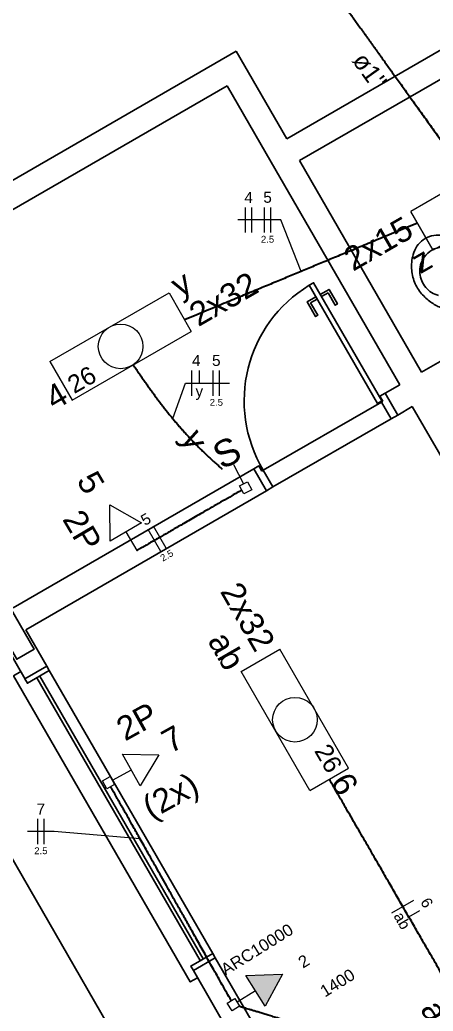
# Model space of a CAD drawing. Extents: x 175 to 700, y 53 to 250.
# Drawn here: x 355.23 to 357.68, y 189.65 to 195.54 of the extents above; entities that cross this region are included whole.
import ezdxf

# ---------------------------------------------------------------- set-up
doc = ezdxf.new("R2010")
doc.units = 0
doc.header["$LTSCALE"] = 2
for name, color, linetype in [('A-PARED', 5, 'CONTINUOUS'), ('A-PAREDE', 5, 'CONTINUOUS'), ('A-PISOS', 2, 'CONTINUOUS'), ('A-PORTA', 3, 'CONTINUOUS'), ('A-SOLEIRA', 1, 'CONTINUOUS'), ('ARQ-ALV-CORTE', 5, 'CONTINUOUS'), ('ARQ-ESQ-VISTA1', 2, 'CONTINUOUS')]:
    doc.layers.add(name, color=color, linetype=linetype)
for name, color, linetype, lineweight in [('EL-Condutos', 4, 'CONTINUOUS', 30), ('EL-Fios', 9, 'CONTINUOUS', 20), ('EL-Textos condutos', 7, 'CONTINUOUS', 20), ('EL-Textos fios', 7, 'CONTINUOUS', 20), ('EL-Textos pontos', 5, 'CONTINUOUS', 20), ('P-SIMBOL', 5, 'CONTINUOUS', 20)]:
    doc.layers.add(name, color=color, linetype=linetype, lineweight=lineweight)
doc.styles.add('Arial', font='arial.ttf')

msp = doc.modelspace()

# ---------------------------------------------------------------- hatches: boundary and pattern name
at = {"layer": 'P-SIMBOL', "linetype": 'Continuous'}
msp.add_hatch(color=256, dxfattribs=at).paths.add_polyline_path([(356.6849704266922, 189.6833600361878), (356.7868704266921, 189.8744100361878), (356.5704704266921, 189.8671100361878)])

# ---------------------------------------------------------------- linework, layer by layer
at = {"layer": 'A-PARED', "color": 251}
for p, q in [((356.513349952141, 195.3551252236547), (354.088478821545, 193.955125223654)), ((356.513349952141, 195.3551252236547), (356.8133499521412, 194.8355099813841)), ((356.4584461415734, 195.150221413087), (354.163478821545, 193.8252214130864)), ((356.4584461415734, 195.150221413087), (356.7209461415734, 194.6955580761002)), ((356.7209461415734, 194.6955580761002), (357.4834461415739, 193.3748693353291)), ((357.5584461415739, 193.2449655247615), (358.3584461415747, 191.8593248787065)), ((356.6174207377895, 192.874869335329), (355.1884788215455, 192.0498693353285)), ((356.6174207377896, 192.8748693353289), (356.6924207377896, 192.7449655247613)), ((356.6924207377896, 192.7449655247614), (355.2634788215455, 191.9199655247609)), ((354.7835750109779, 192.4511833074093, -0.8482481057770173), (355.2598250109779, 191.6262941103053)), ((355.2634788215455, 191.9199655247609), (355.3884788215456, 191.7034591738148))]:
    msp.add_line(p, q, dxfattribs=at)
at = {"layer": 'A-PAREDE', "color": 251}
for p, q in [((355.3884788215456, 191.7034591738148), (355.2585750109782, 191.6284591738151)), ((355.2585750109787, 191.6284591738151), (355.3884788215462, 191.7034591738152)), ((355.3884788215462, 191.7034591738152), (355.2585750446913, 191.6284591932791)), ((356.3884788215463, 189.9714083662464), (356.2585750109788, 189.8964083662464)), ((356.258575010979, 189.8964083662466), (356.3884788215465, 189.9714083662465)), ((356.3884788215466, 189.9714083662466), (356.2585750446918, 189.8964083857105)), ((356.6647288215461, 189.4929293306545), (356.3884788215464, 189.9714083662465)), ((356.5348281677218, 189.4179311532012), (356.2585750109745, 189.8964083662438))]:
    msp.add_line(p, q, dxfattribs=at)
msp.add_lwpolyline([(355.0099314174381, 192.0911225108009), (355.2099314174383, 191.7447123492872), (355.3138544658923, 191.8047123492873), (355.1138544658922, 192.151122510801)], close=True, dxfattribs=at)
at = {"layer": 'A-PISOS', "color": 251}
msp.add_line((351.6389604799933, 196.6978170879392), (360.1139597426077, 182.0186860680633), dxfattribs=at)
at = {"layer": 'A-PORTA', "color": 251}
msp.add_lwpolyline([(356.665231626922, 192.8620584461964), (356.6477316269221, 192.8923693353288), (356.6174207377896, 192.8748693353289), (356.6924207377897, 192.7449655247612), (356.7313918809599, 192.7674655247612), (356.6738918809599, 192.8670584461964)], close=True, dxfattribs=at)
msp.add_arc((357.3640754575226, 193.2788429667006, 0.01999853387215667), 0.8036913964225638, 121.3267521911492, 210.8215878056311, dxfattribs=at)
at = {"layer": 'A-SOLEIRA', "color": 251}
msp.add_lwpolyline([(357.3753724580253, 193.2720584461966), (357.4328724580253, 193.1724655247615), (356.7313918809599, 192.7674655247612), (356.6738918809599, 192.8670584461964)], close=True, dxfattribs=at)
at = {"layer": 'ARQ-ALV-CORTE', "color": 251}
for p, q in [((358.2422918683852, 195.6605099813845), (356.8133499521412, 194.8355099813841)), ((358.3172918683845, 195.5306061708163), (356.8883499521412, 194.7056061708164)), ((356.8883499521412, 194.7056061708164), (357.6133499521416, 193.4498693353291)), ((359.0422918683848, 194.2748693353291), (357.6133499521416, 193.4498693353291)), ((357.4834461415739, 193.3748693353291), (357.3968436011955, 193.3248693353291)), ((357.3968436011954, 193.3248693353291), (357.4718436011955, 193.1949655247615)), ((357.4328724580253, 193.1724655247615), (357.3753724580251, 193.2720584461967)), ((357.5584461415739, 193.2449655247615), (357.4718436011955, 193.1949655247615))]:
    msp.add_line(p, q, dxfattribs=at)
msp.add_lwpolyline([(357.7258260232793, 193.8335047738707, -0.0619901801674602), (357.6678811595507, 193.8658682218864, -0.0678677703915061), (357.6138286006674, 193.9154900001513, -0.0864797340666548), (357.5720965498598, 193.9837720324541, -0.0851655839274491), (357.5541801976563, 194.0658040647568, -0.0982978911514562), (357.5677756964794, 194.1602559700406, -0.1820041131381664), (357.6353782368579, 194.2431649353845, -0.1820041131381664), (357.7409807772364, 194.2602559700407, -0.0982978911514562)], format="xyb", dxfattribs=at)
for points in [[(357.377202585044, 193.2788885732158), (356.972202585044, 193.9803691502813), (356.9462218229304, 193.9653691502811), (357.3512218229307, 193.2638885732159)], [(357.058673728214, 193.9205967369215), (357.0197025850437, 193.8980967369215), (357.0122025850437, 193.9110871179783), (357.0641641092708, 193.9410871179783), (357.1141641092709, 193.8544845775999), (357.101173728214, 193.8469845775999)], [(356.9547506797597, 193.8605967369214), (356.9937218229301, 193.8830967369215), (356.9862218229301, 193.8960871179782), (356.9342602987031, 193.8660871179782), (356.984260298703, 193.7794845775998), (356.9972506797599, 193.7869845775998)], [(357.384032712063, 193.2770584461967), (357.3665327120631, 193.3073693353291), (357.3968436011954, 193.3248693353291), (357.4718436011955, 193.1949655247615), (357.4328724580253, 193.1724655247615), (357.3753724580251, 193.2720584461967)]]:
    msp.add_lwpolyline(points, close=True, dxfattribs=at)
for centre, radius, start, end in [((357.7519166579024, 194.0449394691018), 0.1504484182784873, 120.690277197895, 144.4675932771406), ((357.7487773158135, 194.0431269691018), 0.1504484182784868, 95.5324067228893, 119.3097228021427), ((357.7525587292101, 194.0467489491635), 0.1499306848555203, 145.1729346772659, 184.0143728561453), ((357.7573644481239, 194.0517029439735), 0.1551397979923658, 185.7154785537283, 219.7211838312424), ((357.7466993947586, 194.0440790370035), 0.1420677415161175, 220.1049243266848, 257.0143166299905)]:
    msp.add_arc(centre, radius, start, end, dxfattribs=at)
at = {"layer": 'ARQ-ESQ-VISTA1', "color": 251}
for p, q in [((356.2999088088131, 189.9549134617042), (355.3299387565735, 191.6350200353932)), ((356.3172293168891, 189.9649134617043), (355.3472592646491, 191.6450200353932)), ((356.3734771982969, 189.9973881911765), (355.4034788215462, 191.6774784117015))]:
    msp.add_line(p, q, dxfattribs=at)
for points in [[(355.4034788215462, 191.6774784117015), (355.3884788215462, 191.7034591738152), (355.2585750428231, 191.6284591922006), (355.2735750428233, 191.602478430087)], [(356.3884796080697, 189.9714088203458), (356.3734796080696, 189.9973895824594), (356.2435758293467, 189.9223896008448), (356.2585758293467, 189.8964088387313)]]:
    msp.add_lwpolyline(points, close=True, dxfattribs=at)
msp.add_lwpolyline([(355.2335742581681, 191.671760009369), (355.1902755316275, 191.6467614779452), (356.2402728541022, 189.8281065841279), (356.2835742581692, 189.8531066614223)], dxfattribs=at)
at = {"layer": 'EL-Condutos', "linetype": 'Continuous'}
for points in [[(356.5075630907446, 196.5281197381871), (356.5658207870991, 196.4469383104623), (356.6209574975746, 196.370105991054), (356.6732180458655, 196.2972816306556), (356.7228472556661, 196.2281240799608), (356.770089950671, 196.1622921896632), (356.8151909545745, 196.0994448104564), (356.8583950910711, 196.0392407930338), (356.8999471838551, 195.981338988089), (356.9400920566211, 195.9253982463158), (356.9790745330633, 195.8710774184075), (357.0171394368763, 195.8180353550578), (357.0545315917543, 195.7659309069603), (357.091495821392, 195.7144229248085), (357.1282769494835, 195.663170259296), (357.1651197997235, 195.6118317611164), (357.2022691958061, 195.5600662809632), (357.239969961426, 195.50753266953), (357.2784669202777, 195.4538897775104), (357.3180048960551, 195.3987964555979), (357.358828712453, 195.3419115544862), (357.4011831931659, 195.2828939248688), (357.4453131618881, 195.2214024174392), (357.4914634423139, 195.1570958828911), (357.5398788581379, 195.0896331719179), (357.5908042330542, 195.0186731352134), (357.6444843907575, 194.943874623471), (357.7011641549423, 194.8648964873843), (357.7610883493028, 194.7813975776469), (357.8245017975333, 194.6930367449524), (357.8916493233286, 194.5994728399943)], [(357.5895105317798, 194.3348448840362), (357.530810050338, 194.3104491995288), (357.4747132069913, 194.2871355897768), (357.4210340212264, 194.2648267637262), (357.3695865125303, 194.243445430323), (357.32018470039, 194.2229142985132), (357.2726426042926, 194.203156077243), (357.2267742437249, 194.1840934754584), (357.1823936381739, 194.1656492021054), (357.1393148071268, 194.1477459661301), (357.0973517700702, 194.1303064764784), (357.0563185464914, 194.1132534420966), (357.0160291558772, 194.0965095719305), (356.9762976177146, 194.0799975749264), (356.9369379514906, 194.0636401600301), (356.8977641766921, 194.0473600361878), (356.8585903128062, 194.0310799123454), (356.8192303793198, 194.0147224974492), (356.7794983957199, 193.998210500445), (356.7392083814934, 193.9814666302789), (356.6981743561275, 193.9644135958971), (356.656210339109, 193.9469741062454), (356.6131303499247, 193.9290708702701), (356.5687484080619, 193.9106265969171), (356.5228785330074, 193.8915639951325), (356.4753347442482, 193.8718057738623), (356.4259310612713, 193.8512746420526), (356.3744815035636, 193.8298933086494), (356.3208000906122, 193.8075844825987), (356.2647008419042, 193.7842708728467), (356.2059977769261, 193.7598751883393)], [(355.9016808859539, 193.4928258893636), (355.9165823613146, 193.4710624702447), (355.931448884694, 193.4494431924296), (355.9463043622427, 193.4279609872155), (355.9611727001118, 193.4066087858997), (355.9760778044517, 193.3853795197795), (355.9910435814137, 193.3642661201522), (356.0060939371483, 193.343261518315), (356.0212527778066, 193.3223586455654), (356.0365440095393, 193.3015504332006), (356.0519915384972, 193.2808298125178), (356.0676192708312, 193.2601897148144), (356.083451112692, 193.2396230713877), (356.0995109702308, 193.2191228135351), (356.1158227495981, 193.1986818725536), (356.1324103569449, 193.1782931797408), (356.1492976984219, 193.1579496663938), (356.1665086801802, 193.13764426381), (356.1840672083703, 193.1173699032866), (356.2019971891432, 193.0971195161211), (356.2203225286498, 193.0768860336105), (356.2390671330409, 193.0566623870524), (356.2582549084673, 193.0364415077439), (356.2779097610797, 193.0162163269823), (356.2980555970294, 192.9959797760651), (356.3187163224666, 192.9757247862893), (356.3399158435427, 192.9554442889524), (356.3616780664082, 192.9351312153517), (356.3840268972142, 192.9147784967844), (356.4069862421112, 192.8943790645478), (356.4305800072503, 192.8739258499393)], [(356.5464934623252, 192.7496960878537), (356.4879454980269, 192.7159125681075), (356.4331823886937, 192.6843128637971), (356.3820778052579, 192.6548240709388), (356.3345054186511, 192.6273732855489), (356.2903388998053, 192.6018876036437), (356.2494519196523, 192.5782941212395), (356.2117181491241, 192.5565199343525), (356.1770112591523, 192.5364921389992), (356.1452049206691, 192.5181378311956), (356.1161728046061, 192.5013841069583), (356.0897885818953, 192.4861580623033), (356.0659259234685, 192.4723867932471), (356.0444585002577, 192.4599973958059), (356.0252599831947, 192.448916965996), (356.0082040432113, 192.4390725998337), (355.9931643512396, 192.4303913933353), (355.980014578211, 192.422800442517), (355.968628395058, 192.4162268433953), (355.9588794727119, 192.4105976919862), (355.9506414821049, 192.4058400843062), (355.9437880941687, 192.4018811163716), (355.9381929798353, 192.3986478841986), (355.9337298100367, 192.3960674838035), (355.9302722557044, 192.3940670112026), (355.9276939877705, 192.3925735624122), (355.9258686771668, 192.3915142334486), (355.9246699948253, 192.390816120328), (355.9239716116779, 192.3904063190668), (355.9236471986561, 192.3902119256813), (355.9235704266921, 192.3901600361878)], [(356.4830034297685, 189.7176597819236), (356.4306352286123, 189.8106839801455), (356.3808365863707, 189.8991435981981), (356.3335429188969, 189.9831533782137), (356.2886896420446, 190.0628280623243), (356.2462121716668, 190.1382823926623), (356.2060459236172, 190.2096311113597), (356.1681263137492, 190.2769889605487), (356.1323887579163, 190.3404706823616), (356.0987686719716, 190.4001910189305), (356.0672014717686, 190.4562647123875), (356.0376225731609, 190.5088065048649), (356.0099673920018, 190.5579311384949), (355.9841713441448, 190.6037533554095), (355.9601698454431, 190.6463878977411), (355.9378983117504, 190.6859495076217), (355.9172921589198, 190.7225529271836), (355.8982868028049, 190.7563128985589), (355.8808176592593, 190.7873441638799), (355.8648201441359, 190.8157614652787), (355.8502296732886, 190.8416795448873), (355.8369816625705, 190.8652131448382), (355.8250115278352, 190.8864770072634), (355.814254684936, 190.9055858742952), (355.8046465497264, 190.9226544880656), (355.7961225380598, 190.9377975907069), (355.7886180657895, 190.9511299243512), (355.7820685487688, 190.9627662311308), (355.7764094028516, 190.9728212531778), (355.7715760438909, 190.9814097326243), (355.7675038877403, 190.9886464116027)], [(357.9200833778152, 189.5522686886722), (357.8833331439881, 189.6159200386064), (357.848291788725, 189.6766116362497), (357.8148372561071, 189.7345548856438), (357.7828474902162, 189.7899611908306), (357.7522004351337, 189.8430419558521), (357.7227740349409, 189.8940085847501), (357.6944462337195, 189.9430724815666), (357.6670949755509, 189.9904450503433), (357.6405982045164, 190.0363376951223), (357.6148338646979, 190.0809618199453), (357.5896799001764, 190.1245288288543), (357.5650142550336, 190.1672501258911), (357.5407148733509, 190.2093371150977), (357.51665969921, 190.251001200516), (357.4927266766921, 190.2924537861878), (357.4687937498788, 190.3339062761549), (357.4447388628516, 190.3755700744594), (357.4204399596919, 190.4176565851431), (357.3957749844812, 190.4603772122479), (357.370621881301, 190.5039433598157), (357.3448585942327, 190.5485664318882), (357.318363067358, 190.5944578325076), (357.291013244758, 190.6418289657156), (357.2626870705145, 190.6908912355541), (357.2332624887088, 190.7418560460651), (357.2026174434225, 190.7949348012903), (357.170629878737, 190.8503389052718), (357.1371777387337, 190.9082797620513), (357.1021389674943, 190.9689687756708), (357.0653915091002, 191.0326173501722)], [(357.9363013194921, 189.2562792681877), (357.8359151093944, 189.2867689654414), (357.7403071670506, 189.3158073882911), (357.6493609769032, 189.3434299253036), (357.562960023394, 189.3696719650454), (357.4809877909653, 189.3945688960833), (357.403327764059, 189.4181561069838), (357.3298634271172, 189.4404689863137), (357.2604782645819, 189.4615429226395), (357.1950557608955, 189.4814133045279), (357.1334794004997, 189.5001155205456), (357.0756326678368, 189.5176849592593), (357.0213990473486, 189.5341570092355), (356.9706620234774, 189.5495670590408), (356.9233050806654, 189.5639504972421), (356.8792117033545, 189.5773427124058), (356.8382653759866, 189.5897790930987), (356.800349583004, 189.6012950278874), (356.7653478088488, 189.6119259053386), (356.7331435379629, 189.6217071140188), (356.7036202547886, 189.6306740424947), (356.6766614437677, 189.6388620793331), (356.6521505893425, 189.6463066131004), (356.629971175955, 189.6530430323635), (356.6100066880472, 189.6591067256889), (356.5921406100613, 189.6645330816433), (356.5762564264393, 189.6693574887933), (356.5622376216232, 189.6736153357055), (356.5499676800553, 189.6773420109467), (356.5393300861774, 189.6805729030835), (356.5302083244317, 189.6833434006824)]]:
    msp.add_spline(points, degree=3, dxfattribs=at)
at = {"layer": 'EL-Fios'}
for p, q in [((356.5677704266921, 194.2782600361878), (356.5677704266921, 194.4282600361878)), ((356.6052704266922, 194.2782600361878), (356.6052704266922, 194.4282600361878)), ((356.6802704266921, 194.2782600361878), (356.6802704266921, 194.4282600361878)), ((356.7177704266921, 194.2782600361878), (356.7177704266921, 194.4282600361878)), ((356.2492704266922, 193.3095100361878), (356.2492704266922, 193.4595100361878)), ((356.2941704266921, 193.3845100361877), (356.2941704266921, 193.4595100361878)), ((356.3765204266921, 193.3095100361878), (356.3765204266921, 193.4595100361878)), ((356.4140204266921, 193.3095100361878), (356.4140204266921, 193.4595100361878)), ((356.0649704266921, 192.3852100361878), (355.9899704266921, 192.5151100361878)), ((356.0974204266921, 192.4039600361878), (356.0224204266922, 192.5338600361877)), ((355.3346704266921, 190.6465600361878), (355.3346704266921, 190.7965600361877)), ((355.372170426692, 190.6465600361878), (355.372170426692, 190.7965600361877)), ((357.4371704266921, 190.2387100361878), (357.5670704266921, 190.3137100361878)), ((357.5376204266921, 190.2147100361878), (357.6025704266922, 190.2522100361878))]:
    msp.add_line(p, q, dxfattribs=at)
at = {"layer": 'EL-Textos fios'}
for p, q in [((356.7774204266921, 194.3532600361877), (356.5233204266922, 194.3532600361877)), ((356.8977704266921, 194.0473600361878), (356.7774204266921, 194.3532600361877)), ((356.1361704266922, 193.1737100361878), (356.2117704266921, 193.3845100361877)), ((356.2117704266921, 193.3845100361877), (356.4736704266921, 193.3845100361877)), ((355.4318204266922, 190.7215600361878), (355.2750204266921, 190.7215600361878)), ((355.9420704266921, 190.6785100361878), (355.4318204266922, 190.7215600361878))]:
    msp.add_line(p, q, dxfattribs=at)
at = {"layer": 'P-SIMBOL'}
for p, q in [((358.2555704266921, 194.8111100361878), (357.5489204266921, 194.4031100361878)), ((358.3880704266921, 194.5816100361878), (357.6814204266921, 194.1736100361877)), ((357.6814204266921, 194.1736100361877), (357.5489204266921, 194.4031100361878)), ((355.4074204266922, 193.5131100361878), (356.1140704266921, 193.9211100361877)), ((356.1140704266921, 193.9211100361877), (356.2465704266922, 193.6916100361878)), ((355.5399204266921, 193.2836100361878), (356.2465704266922, 193.6916100361878)), ((355.4074204266922, 193.5131100361878), (355.5399204266921, 193.2836100361878)), ((356.4978204266921, 192.9003600361877), (356.556970426692, 192.7863600361877)), ((356.5334704266921, 192.7741100361877), (356.5805204266921, 192.7985600361878)), ((356.557870426692, 192.7270600361877), (356.5334704266921, 192.7741100361877)), ((356.604970426692, 192.7514600361878), (356.557870426692, 192.7270600361877)), ((356.5805204266921, 192.7985600361878), (356.604970426692, 192.7514600361878)), ((355.765270426692, 192.4454600361878), (355.7633204266922, 192.6619100361877)), ((355.7633204266922, 192.6619100361877), (355.9517704266921, 192.5554100361877)), ((355.9517704266921, 192.5554100361877), (355.765270426692, 192.4454600361878)), ((355.8585204266922, 192.5004100361878), (355.9235704266921, 192.3901600361878)), ((356.5428704266922, 191.6726600361878), (356.7723704266921, 191.8051600361877)), ((357.1803704266921, 191.0985100361878), (356.7723704266921, 191.8051600361877)), ((356.9508704266921, 190.9660100361878), (356.5428704266922, 191.6726600361878)), ((355.9420704266921, 190.9921100361878), (355.8370704266921, 191.1814600361878)), ((355.8370704266921, 191.1814600361878), (356.0535204266921, 191.1777100361878)), ((356.0535204266921, 191.1777100361878), (355.9420704266921, 190.9921100361878)), ((355.7184204266921, 191.0221600361878), (355.7647704266922, 191.0479100361877)), ((355.7647704266922, 191.0479100361877), (355.7905204266922, 191.0015100361877)), ((355.8895704266921, 191.0867600361878), (355.7776204266921, 191.0247100361878)), ((356.9508704266921, 190.9660100361878), (357.1803704266921, 191.0985100361878)), ((355.7441204266921, 190.9758100361878), (355.7184204266921, 191.0221600361878)), ((355.7905204266922, 191.0015100361877), (355.7441204266921, 190.9758100361878)), ((356.5704704266921, 189.8671100361878), (356.7868704266921, 189.8744100361878)), ((356.6849204266921, 189.6833600361878), (356.5704704266921, 189.8671100361878)), ((356.7868704266921, 189.8744100361878), (356.6849204266921, 189.6833600361878)), ((356.6277204266921, 189.7752600361877), (356.5190704266921, 189.7075600361877)), ((356.4600204266922, 189.7020600361878), (356.5050704266921, 189.7301100361878)), ((356.488070426692, 189.6570100361878), (356.4600204266922, 189.7020600361878)), ((356.5050704266921, 189.7301100361878), (356.5330704266921, 189.6850600361878)), ((356.5330704266921, 189.6850600361878), (356.488070426692, 189.6570100361878))]:
    msp.add_line(p, q, dxfattribs=at)
for centre in [(355.8269704266921, 193.6023600361878), (356.8616204266921, 191.3855600361877)]:
    msp.add_circle(centre, 0.1325, dxfattribs=at)

# ---------------------------------------------------------------- texts
at = {"layer": 'EL-Textos condutos', "insert": (357.2609629396045, 195.2058354630426), "char_height": 0.1059, "width": 0.38124, "attachment_point": 8, "rotation": 305.66641228774404, "line_spacing_factor": 0.7979999999999999, "style": 'Arial'}
msp.add_mtext('ø1"', dxfattribs=at)
at = {"layer": 'EL-Textos fios', "attachment_point": 8, "line_spacing_factor": 0.7979999999999999, "style": 'Arial'}
for s, insert, char_height, width in [('4', (356.5865704266921, 194.4545106861878), 0.065305, 0.078366), ('5', (356.6990704266921, 194.4545106861878), 0.065305, 0.078366), ('2.5', (356.6990704266921, 194.2178563861877), 0.040595, 0.146142), ('4', (356.2755704266922, 193.4855106861878), 0.065305, 0.078366), ('5', (356.3950704266921, 193.4855106861878), 0.065305, 0.078366), ('y', (356.2940704266921, 193.2844600361878), 0.065305, 0.078366), ('2.5', (356.3950704266921, 193.2493563861878), 0.040595, 0.146142), ('7', (355.3535704266922, 190.8225106861878), 0.065305, 0.078366), ('2.5', (355.3535704266922, 190.5863563861878), 0.040595, 0.146142)]:
    msp.add_mtext(s, dxfattribs=dict(at, insert=insert, char_height=char_height, width=width))
for s, insert, char_height, width, rotation in [('5', (355.9932973819382, 192.5471247628708), 0.065305, 0.078366, 29.994340575098587), ('2.5', (356.1113736691424, 192.3425624338556), 0.040595, 0.146142, 29.994340575098587), ('6', (357.6157338370601, 190.2817353611877), 0.065305, 0.078366, 300.000701530499), ('ab', (357.4697338370602, 190.1757353611877), 0.065305, 0.156732, 300.000701530499)]:
    msp.add_mtext(s, dxfattribs=dict(at, insert=insert, char_height=char_height, width=width, rotation=rotation))
at = {"layer": 'EL-Textos pontos', "line_spacing_factor": 0.7979999999999999, "style": 'Arial'}
for s, insert, char_height, width, attachment_point, rotation in [('2x15', (357.577772426692, 194.2573133559025), 0.1412, 0.6777599999999999, 9, 30.0000701530499), ('z', (357.6907724266921, 194.0793133559025), 0.1412, 0.16944, 9, 30.0000701530499), ('y', (356.1990704266921, 193.8529600361877), 0.1412, 0.16944, 7, 30.0000701530499), ('2x32', (356.288772426692, 193.7143133559025), 0.1412, 0.6777599999999999, 7, 30.0000701530499), ('4', (355.4327724266921, 193.2203133559025), 0.1412, 0.16944, 7, 30.0000701530499), ('y', (356.1685704266921, 192.9979600361877), 0.1412, 0.16944, 8, 297.4215496158115), ('5', (355.5882089893523, 192.7576261090258), 0.1412, 0.16944, 8, 300.5212512874692), ('2P', (355.5392089893523, 192.4726261090258), 0.1412, 0.33888, 8, 300.5212512874692), ('2x32', (356.6264237464068, 191.7762580361878), 0.1412, 0.6777599999999999, 9, 299.9998596939002), ('ab', (356.4484237464069, 191.6632580361878), 0.1412, 0.33888, 9, 299.9998596939002), ('2P', (355.958971702671, 191.3137090838897), 0.1412, 0.33888, 8, 29.014582745424885), ('7', (356.1699717026709, 191.2087090838897), 0.1412, 0.16944, 8, 29.014582745424885), ('6', (357.1214237464069, 190.9202580361878), 0.1412, 0.16944, 9, 299.9998596939002), ('ARC10000', (356.6552516216892, 189.9907348648166), 0.0706, 0.6777599999999999, 8, 31.919478766738166), ('2', (356.9327516216892, 189.9212348648166), 0.0706, 0.08471999999999999, 8, 31.919478766738166), ('1400', (357.1332516216892, 189.7922348648166), 0.0706, 0.33888, 8, 31.919478766738166), ('ab', (357.7104237464068, 189.4762580361878), 0.1412, 0.33888, 9, 299.9998596939002)]:
    msp.add_mtext(s, dxfattribs=dict(at, insert=insert, char_height=char_height, width=width, attachment_point=attachment_point, rotation=rotation))
at = {"layer": 'P-SIMBOL', "line_spacing_factor": 0.7979999999999999, "style": 'Arial'}
for s, insert, char_height, width, attachment_point, rotation in [('26', (355.5520969266921, 193.3172250259738), 0.1059, 0.25416, 7, 30.0000701530499), ('S', (356.4289270314757, 192.8659896535049), 0.15885, 0.19062, 7, 27.421760074961202), ('26', (357.0548354164782, 191.0579335361878), 0.1059, 0.25416, 9, 299.9998596939002), ('(2x)', (356.0285704266921, 190.7534600361878), 0.1412, 0.6777599999999999, 7, 29.014582745424885)]:
    msp.add_mtext(s, dxfattribs=dict(at, insert=insert, char_height=char_height, width=width, attachment_point=attachment_point, rotation=rotation))

doc.saveas('drawing.dxf')
